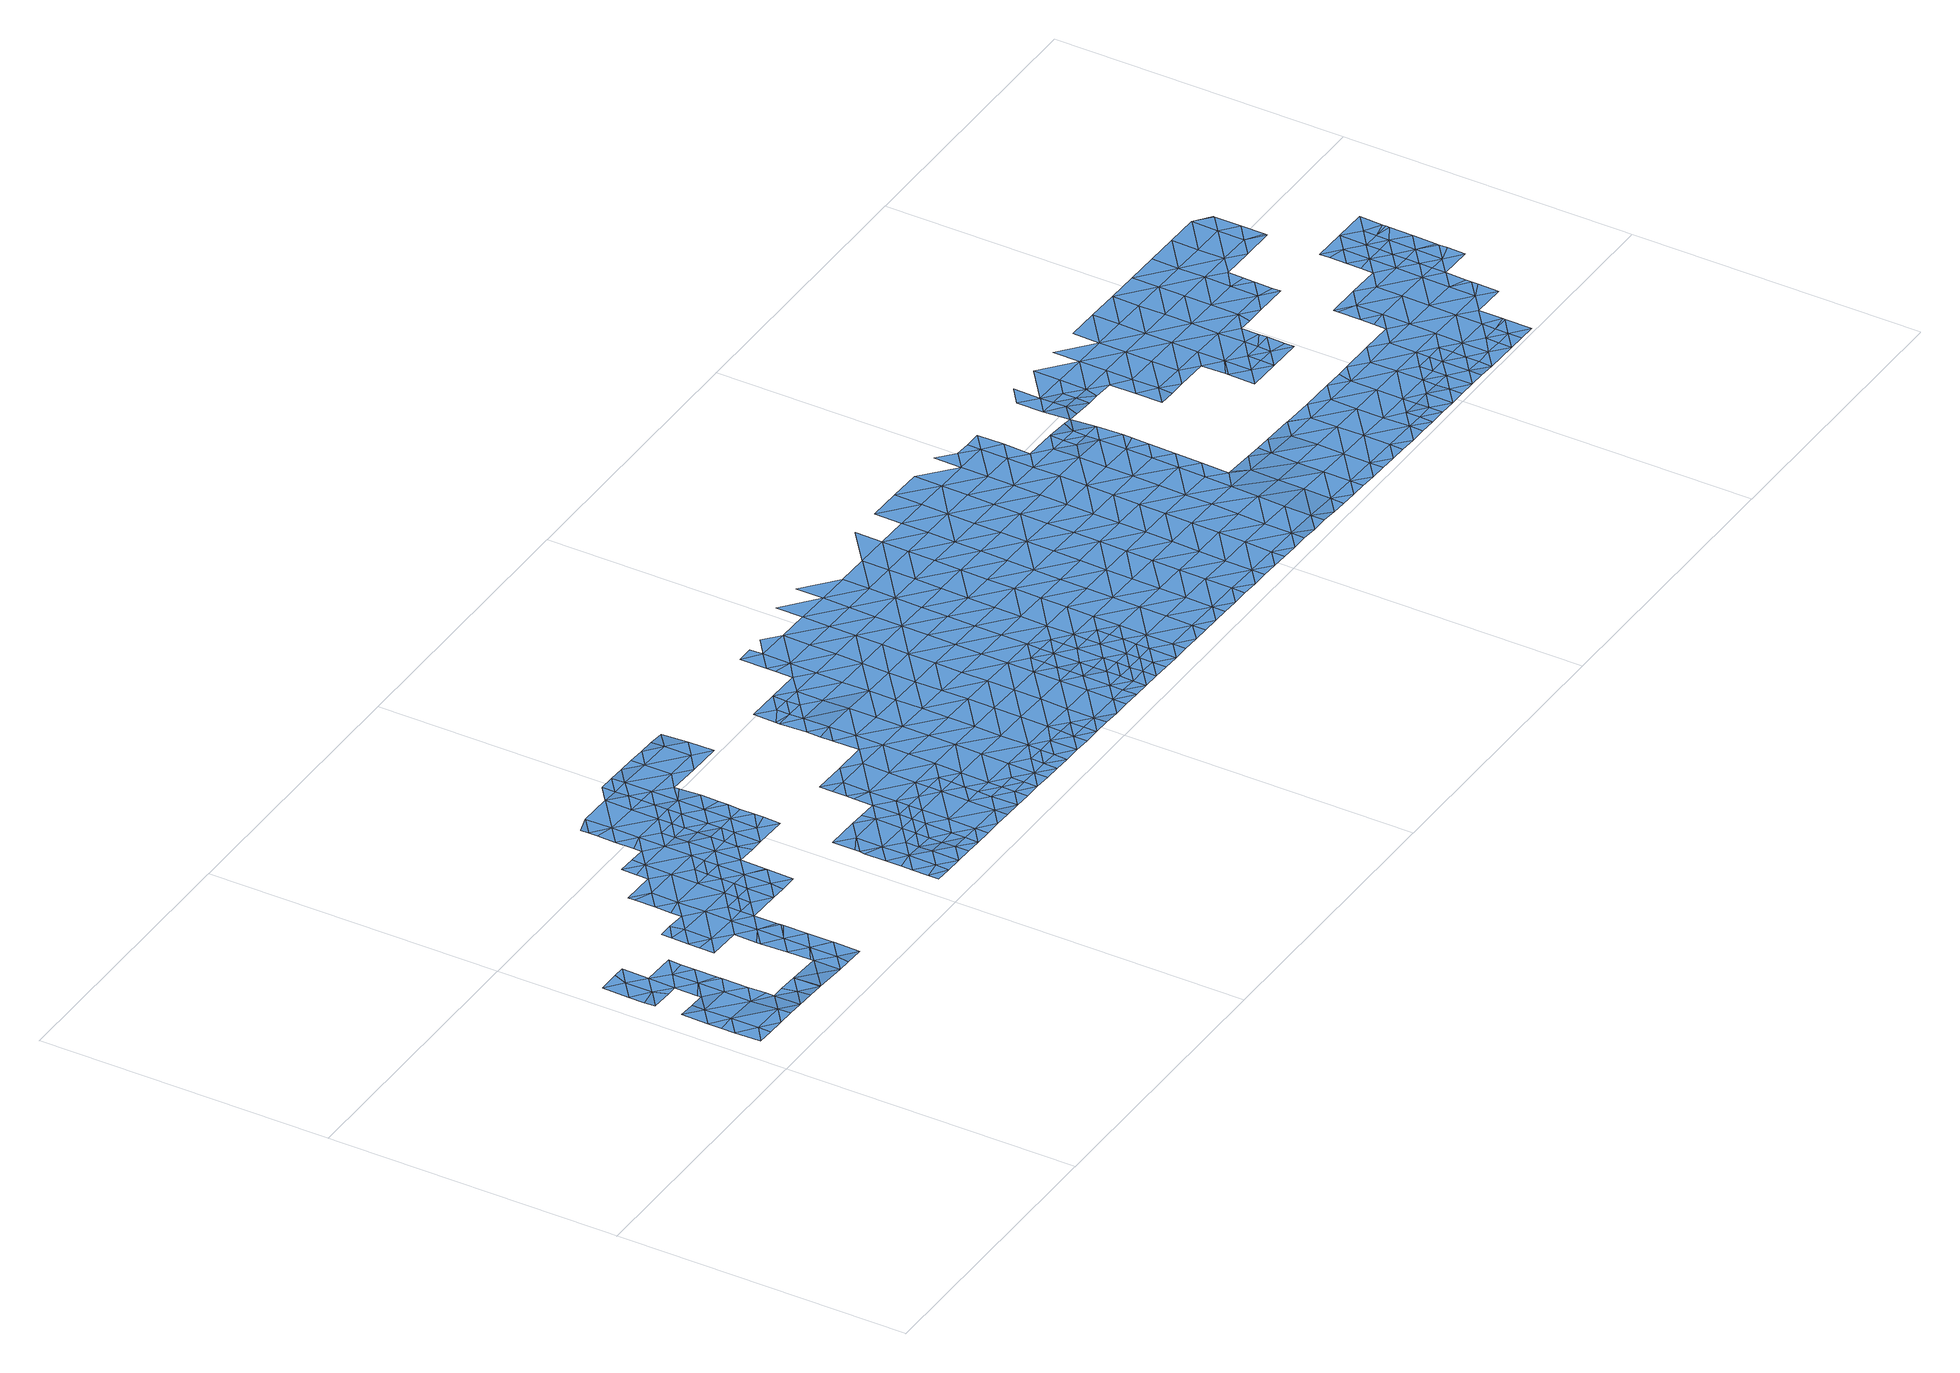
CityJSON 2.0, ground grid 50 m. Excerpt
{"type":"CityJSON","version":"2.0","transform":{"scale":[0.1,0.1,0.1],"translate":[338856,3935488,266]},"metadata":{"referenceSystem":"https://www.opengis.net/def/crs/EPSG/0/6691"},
"CityObjects":{
"waterbody1":{"type":"WaterBody","attributes":{"name":"5","class":"1140","function":"1","WaterBodyRiverFloodingRiskAttribute.description":"3","WaterBodyRiverFloodingRiskAttribute.rankOrg":"1","WaterBodyRiverFloodingRiskAttribute.adminType":"2","WaterBodyRiverFloodingRiskAttribute.scale":"L2"},"geometry":[{"type":"MultiSurface","lod":"1","boundaries":[[[0,1,2]],[[2,3,0]],[[1,4,5]],[[0,4,1]],[[4,6,5]],[[3,7,0]],[[4,8,6]],[[9,6,8]],[[8,10,9]],[[4,0,11]],[[0,7,11]],[[12,13,14]],[[11,15,4]],[[14,13,16]],[[17,13,12]],[[7,18,11]],[[8,4,15]],[[10,8,19]],[[20,21,16]],[[15,22,8]],[[18,23,11]],[[16,13,20]],[[24,13,17]],[[19,8,22]],[[20,25,21]],[[26,15,11]],[[23,26,11]],[[19,27,28]],[[29,13,24]],[[20,13,29]],[[28,27,24]],[[30,22,15]],[[31,25,20]],[[32,15,26]],[[19,22,27]],[[33,26,23]],[[30,15,32]],[[20,29,31]],[[33,23,34]],[[29,24,35]],[[24,27,35]],[[27,22,36]],[[37,26,33]],[[22,30,36]],[[35,38,29]],[[39,40,27]],[[34,41,33]],[[39,27,36]],[[27,40,35]],[[40,42,35]],[[37,33,43]],[[42,38,35]],[[33,41,43]],[[44,43,41]],[[43,44,45]],[[44,46,45]],[[45,47,43]],[[47,45,46]],[[48,47,46]],[[49,48,46]],[[50,51,52]],[[52,51,53]],[[47,54,55]],[[56,57,53]],[[48,54,47]],[[50,58,51]],[[57,59,60]],[[56,53,51]],[[61,55,54]],[[49,62,48]],[[63,64,61]],[[54,63,61]],[[59,57,56]],[[48,65,54]],[[63,66,64]],[[48,62,65]],[[67,66,58]],[[68,59,56]],[[67,64,66]],[[69,51,58]],[[70,54,65]],[[54,71,63]],[[71,54,70]],[[56,51,72]],[[69,58,66]],[[71,73,63]],[[66,63,74]],[[51,69,72]],[[68,56,72]],[[74,63,73]],[[75,76,66]],[[75,66,74]],[[77,78,68]],[[69,66,76]],[[77,79,78]],[[80,72,69]],[[68,72,77]],[[69,76,81]],[[77,82,79]],[[69,81,80]],[[83,82,84]],[[83,79,82]],[[85,72,80]],[[82,86,84]],[[77,72,85]],[[87,85,80]],[[85,88,77]],[[77,89,82]],[[88,89,77]],[[82,89,86]],[[87,90,85]],[[91,90,87]],[[92,88,85]],[[90,92,85]],[[93,94,86]],[[93,95,94]],[[96,89,88]],[[97,96,88]],[[86,89,93]],[[97,88,92]],[[98,95,93]],[[89,99,93]],[[99,89,96]],[[100,98,93]],[[101,99,96]],[[99,102,93]],[[93,102,100]],[[101,103,99]],[[104,105,106]],[[107,102,99]],[[106,100,104]],[[100,102,104]],[[108,109,105]],[[99,103,107]],[[110,104,102]],[[109,108,111]],[[108,105,104]],[[112,110,102]],[[112,102,107]],[[113,107,103]],[[114,111,115]],[[113,103,116]],[[111,108,115]],[[104,117,108]],[[118,107,113]],[[117,104,110]],[[116,119,113]],[[120,119,116]],[[119,118,113]],[[121,117,110]],[[117,122,108]],[[108,123,115]],[[122,123,108]],[[124,118,119]],[[121,125,117]],[[126,122,117]],[[125,126,117]],[[121,127,125]],[[126,128,122]],[[128,129,122]],[[123,122,129]],[[130,131,123]],[[130,123,129]]]}]},
"waterbody2":{"type":"WaterBody","attributes":{"name":"5","class":"1140","function":"1","WaterBodyRiverFloodingRiskAttribute.description":"3","WaterBodyRiverFloodingRiskAttribute.rankOrg":"2","WaterBodyRiverFloodingRiskAttribute.adminType":"2","WaterBodyRiverFloodingRiskAttribute.scale":"L2"},"geometry":[{"type":"MultiSurface","lod":"1","boundaries":[[[132,133,134]],[[134,135,136]],[[134,133,135]],[[137,138,139]],[[137,136,138]],[[136,135,138]],[[133,140,135]],[[141,138,135]],[[142,139,138]],[[140,141,135]],[[143,139,142]],[[144,145,146]],[[146,143,142]],[[145,144,147]],[[148,142,138]],[[144,146,142]],[[149,148,138]],[[149,138,141]],[[150,141,140]],[[151,150,140]],[[152,144,142]],[[153,141,150]],[[154,142,148]],[[147,144,155]],[[151,156,150]],[[157,153,150]],[[157,150,156]],[[148,158,154]],[[152,142,154]],[[155,144,152]],[[153,157,159]],[[158,160,154]],[[161,160,158]],[[162,155,152]],[[163,152,154]],[[160,163,154]],[[162,152,164]],[[164,152,163]],[[164,163,165]],[[163,166,165]],[[167,168,164]],[[168,167,169]],[[167,164,165]],[[166,170,165]],[[171,172,169]],[[171,173,172]],[[171,169,167]],[[165,174,167]],[[171,175,173]],[[165,170,174]],[[174,176,167]],[[167,177,171]],[[174,170,178]],[[176,177,167]],[[178,179,174]],[[171,177,175]],[[180,181,182]],[[180,183,184]],[[185,176,174]],[[180,182,183]],[[185,174,179]],[[186,184,183]],[[187,184,186]],[[177,188,175]],[[179,187,186]],[[182,189,183]],[[176,190,177]],[[185,179,186]],[[191,192,193]],[[194,186,183]],[[192,189,193]],[[195,176,185]],[[191,196,192]],[[183,189,197]],[[177,190,188]],[[176,195,190]],[[186,198,185]],[[189,192,197]],[[196,199,192]],[[183,197,194]],[[185,198,195]],[[190,200,188]],[[201,197,192]],[[188,200,202]],[[203,201,192]],[[192,199,203]],[[186,194,198]],[[204,205,206]],[[204,202,205]],[[202,200,205]],[[190,195,207]],[[197,208,194]],[[207,195,198]],[[208,197,201]],[[209,198,194]],[[210,206,211]],[[206,205,211]],[[200,190,212]],[[213,208,201]],[[190,207,212]],[[214,210,211]],[[209,194,208]],[[200,212,215]],[[205,200,216]],[[213,217,208]],[[207,198,218]],[[211,205,216]],[[218,198,209]],[[207,219,212]],[[214,211,220]],[[200,215,216]],[[218,219,207]],[[217,221,208]],[[211,222,220]],[[223,215,212]],[[208,224,209]],[[211,216,222]],[[221,224,208]],[[225,223,212]],[[226,221,217]],[[225,212,219]],[[215,227,216]],[[228,229,230]],[[228,220,229]],[[220,222,229]],[[216,227,222]],[[218,209,231]],[[229,232,230]],[[226,233,221]],[[231,209,224]],[[231,234,218]],[[215,223,227]],[[219,218,234]],[[227,235,222]],[[233,236,221]],[[225,219,234]],[[237,224,221]],[[229,222,235]],[[238,233,239]],[[239,240,238]],[[234,241,225]],[[225,242,223]],[[235,243,229]],[[240,244,238]],[[236,237,221]],[[241,242,225]],[[238,236,233]],[[245,231,224]],[[229,243,232]],[[244,246,238]],[[247,234,231]],[[248,249,232]],[[227,223,250]],[[249,248,251]],[[245,224,237]],[[246,252,238]],[[245,247,231]],[[232,243,248]],[[250,253,227]],[[253,243,235]],[[234,247,241]],[[223,242,250]],[[238,254,236]],[[248,255,251]],[[235,227,253]],[[251,255,256]],[[252,254,238]],[[257,252,246]],[[258,248,243]],[[259,242,241]],[[236,260,237]],[[247,261,241]],[[262,256,255]],[[254,260,236]],[[263,245,237]],[[258,243,253]],[[258,264,248]],[[248,265,255]],[[257,266,252]],[[267,247,245]],[[241,261,259]],[[266,268,252]],[[250,242,269]],[[268,270,252]],[[252,270,254]],[[263,237,260]],[[247,267,261]],[[255,265,271]],[[242,259,269]],[[272,258,253]],[[248,264,265]],[[270,273,254]],[[253,250,274]],[[254,273,260]],[[267,245,263]],[[274,250,269]],[[272,264,258]],[[261,275,259]],[[273,276,260]],[[276,277,260]],[[272,253,274]],[[263,260,277]],[[270,278,273]],[[275,261,267]],[[264,279,265]],[[278,270,280]],[[272,279,264]],[[281,282,263]],[[263,282,267]],[[281,263,277]],[[269,259,283]],[[283,259,275]],[[284,273,278]],[[280,285,278]],[[282,286,267]],[[287,272,274]],[[267,286,275]],[[288,269,283]],[[278,289,284]],[[274,269,287]],[[285,280,290]],[[265,279,291]],[[287,269,288]],[[289,278,285]],[[292,290,293]],[[293,294,295]],[[272,296,279]],[[295,294,297]],[[286,282,298]],[[283,275,299]],[[300,288,283]],[[292,293,295]],[[299,275,286]],[[279,301,291]],[[272,287,296]],[[297,302,295]],[[298,303,286]],[[304,305,291]],[[300,283,299]],[[306,292,295]],[[301,279,296]],[[300,307,288]],[[308,299,286]],[[303,308,286]],[[287,288,307]],[[295,302,306]],[[309,296,287]],[[304,291,301]],[[310,311,312]],[[303,310,312]],[[311,313,312]],[[314,300,299]],[[312,308,303]],[[315,287,307]],[[306,302,316]],[[302,317,316]],[[313,318,312]],[[319,307,300]],[[301,296,309]],[[314,299,308]],[[320,321,322]],[[287,315,309]],[[321,306,316]],[[320,306,321]],[[301,323,304]],[[317,324,316]],[[321,325,322]],[[326,327,304]],[[319,300,314]],[[307,328,315]],[[329,325,318]],[[330,312,318]],[[323,301,309]],[[329,322,325]],[[324,331,316]],[[316,331,321]],[[332,314,308]],[[328,307,319]],[[315,333,309]],[[308,312,334]],[[330,318,325]],[[328,333,315]],[[304,323,326]],[[334,312,330]],[[335,331,324]],[[331,336,321]],[[321,337,325]],[[333,338,309]],[[336,337,321]],[[337,330,325]],[[332,308,334]],[[319,314,339]],[[323,309,340]],[[335,341,331]],[[339,314,332]],[[328,319,339]],[[342,333,328]],[[309,338,340]],[[326,323,343]],[[341,344,331]],[[334,330,345]],[[346,332,334]],[[331,344,336]],[[347,342,328]],[[347,328,339]],[[330,337,345]],[[323,340,343]],[[348,337,336]],[[338,333,342]],[[346,334,345]],[[344,341,349]],[[342,350,338]],[[338,351,340]],[[339,332,352]],[[353,347,339]],[[348,336,344]],[[352,332,346]],[[348,354,337]],[[355,343,340]],[[349,356,344]],[[345,337,354]],[[357,342,347]],[[351,355,340]],[[353,339,352]],[[354,358,345]],[[338,350,351]],[[359,350,342]],[[360,344,356]],[[357,347,353]],[[346,345,361]],[[357,359,342]],[[352,346,361]],[[362,353,352]],[[345,358,361]],[[363,343,355]],[[348,344,364]],[[348,365,354]],[[350,366,351]],[[356,367,360]],[[364,365,348]],[[344,360,364]],[[368,358,354]],[[369,357,353]],[[366,350,359]],[[351,370,355]],[[352,361,362]],[[362,371,353]],[[366,370,351]],[[367,372,360]],[[365,368,354]],[[369,359,357]],[[373,361,358]],[[370,374,355]],[[360,375,364]],[[376,362,361]],[[353,371,369]],[[359,377,366]],[[369,377,359]],[[378,365,364]],[[360,372,375]],[[376,371,362]],[[358,368,373]],[[379,370,366]],[[372,380,375]],[[376,361,373]],[[378,364,375]],[[365,381,368]],[[382,379,366]],[[371,383,369]],[[382,366,377]],[[380,384,375]],[[381,365,378]],[[368,385,373]],[[374,370,379]],[[386,387,374]],[[383,371,376]],[[381,385,368]],[[383,388,369]],[[369,389,377]],[[390,376,373]],[[388,389,369]],[[391,375,384]],[[375,392,378]],[[385,390,373]],[[386,374,379]],[[382,377,389]],[[376,393,383]],[[378,394,381]],[[395,387,386]],[[384,396,391]],[[392,394,378]],[[397,388,383]],[[375,391,392]],[[379,382,398]],[[393,376,390]],[[381,399,385]],[[400,386,379]],[[382,389,398]],[[396,401,391]],[[394,399,381]],[[400,395,386]],[[397,383,393]],[[388,402,389]],[[403,379,398]],[[385,404,390]],[[397,402,388]],[[391,405,392]],[[406,398,389]],[[400,379,403]],[[405,391,401]],[[390,407,393]],[[402,406,389]],[[404,407,390]],[[385,399,404]],[[405,408,392]],[[409,395,400]],[[405,401,410]],[[394,392,408]],[[394,411,399]],[[403,398,412]],[[413,400,403]],[[397,393,414]],[[397,415,402]],[[398,406,412]],[[410,416,405]],[[414,415,397]],[[411,394,408]],[[399,417,404]],[[393,407,414]],[[411,417,399]],[[402,418,406]],[[403,412,413]],[[416,419,405]],[[415,418,402]],[[409,400,420]],[[405,421,408]],[[406,418,412]],[[420,400,413]],[[407,404,422]],[[423,414,407]],[[424,411,408]],[[425,419,416]],[[422,404,417]],[[418,426,412]],[[405,419,421]],[[411,424,417]],[[414,427,415]],[[407,422,423]],[[413,412,428]],[[413,429,420]],[[425,430,419]],[[431,432,420]],[[433,422,417]],[[408,421,424]],[[428,429,413]],[[427,414,423]],[[434,418,415]],[[412,426,428]],[[427,435,415]],[[429,431,420]],[[430,436,419]],[[437,421,419]],[[438,423,422]],[[417,424,433]],[[433,439,422]],[[437,424,421]],[[438,427,423]],[[426,440,428]],[[434,415,435]],[[426,418,434]],[[436,430,441]],[[442,431,429]],[[437,419,436]],[[443,433,424]],[[422,439,438]],[[429,428,444]],[[440,426,445]],[[446,439,433]],[[427,447,435]],[[428,440,444]],[[426,434,445]],[[448,442,429]],[[441,449,436]],[[444,448,429]],[[450,434,435]],[[424,437,443]],[[443,451,433]],[[427,438,452]],[[446,453,439]],[[445,454,440]],[[439,453,438]],[[449,455,436]],[[433,451,446]],[[456,437,436]],[[427,452,447]],[[445,434,457]],[[458,452,438]],[[451,459,446]],[[460,454,445]],[[450,435,447]],[[445,457,460]],[[438,453,458]],[[457,434,450]],[[449,461,455]],[[451,462,459]],[[458,463,452]],[[443,437,456]],[[464,451,443]],[[452,463,447]],[[436,455,456]],[[465,457,450]],[[463,466,447]],[[461,467,455]],[[464,443,456]],[[450,447,468]],[[464,469,451]],[[447,466,468]],[[470,465,450]],[[468,470,450]],[[467,471,455]],[[451,469,462]],[[472,456,455]],[[472,464,456]],[[462,469,473]],[[467,474,471]],[[472,455,471]],[[472,475,464]],[[474,476,471]],[[469,464,475]],[[473,469,477]],[[469,478,477]],[[471,479,472]],[[469,475,478]],[[480,479,471]],[[471,476,480]],[[472,481,475]],[[476,482,480]],[[481,478,475]],[[483,477,478]],[[482,484,480]],[[472,479,481]],[[481,485,478]],[[486,479,480]],[[484,486,480]],[[478,485,483]],[[483,485,487]],[[488,486,484]],[[479,489,481]],[[485,490,487]],[[479,486,491]],[[488,492,486]],[[489,479,491]],[[485,481,489]],[[493,494,486]],[[493,486,492]],[[485,495,490]],[[491,486,494]],[[485,489,495]],[[491,496,489]],[[495,497,490]],[[491,494,498]],[[489,496,495]],[[494,499,498]],[[496,491,498]],[[499,500,498]],[[495,501,497]],[[495,496,501]],[[502,498,500]],[[497,501,503]],[[496,504,501]],[[496,498,504]],[[500,505,502]],[[504,498,502]],[[503,501,506]],[[507,506,501]],[[504,507,501]],[[505,508,502]],[[509,504,502]],[[510,509,502]],[[510,502,508]],[[511,504,509]],[[506,507,512]],[[507,504,511]],[[513,511,509]],[[514,507,511]],[[512,507,514]],[[513,515,511]],[[516,517,518]],[[518,519,516]],[[514,520,512]],[[516,521,517]],[[521,515,522]],[[523,511,515]],[[522,517,521]],[[516,519,524]],[[514,511,523]],[[523,525,514]],[[523,515,521]],[[516,526,521]],[[516,524,527]],[[520,514,525]],[[516,527,526]],[[528,529,520]],[[526,530,521]],[[525,528,520]],[[528,531,529]],[[532,525,523]],[[533,534,531]],[[523,521,532]],[[533,531,528]],[[526,535,530]],[[532,521,530]],[[536,534,533]],[[533,537,536]],[[535,538,530]],[[539,540,525]],[[540,533,528]],[[539,525,532]],[[528,525,540]],[[538,535,541]],[[542,530,538]],[[532,530,542]],[[543,537,533]],[[540,543,533]],[[532,544,539]],[[532,542,544]],[[545,540,539]],[[544,546,539]],[[546,545,539]],[[547,537,543]],[[540,545,543]],[[544,542,548]],[[549,547,543]],[[550,551,544]],[[546,544,551]],[[544,548,550]],[[543,545,549]],[[552,545,546]],[[553,552,546]],[[553,546,551]],[[549,554,547]],[[555,547,554]],[[545,556,549]],[[557,555,554]],[[558,545,552]],[[556,545,558]],[[556,559,549]],[[560,561,562]],[[561,557,554]],[[560,557,561]],[[559,563,549]],[[549,563,554]],[[561,564,562]],[[565,566,554]],[[554,566,561]],[[554,563,565]],[[566,564,561]],[[566,567,564]],[[566,568,567]],[[567,569,564]],[[568,570,567]],[[570,568,571]],[[567,570,569]]]}]},
"waterbody3":{"type":"WaterBody","attributes":{"name":"5","class":"1140","function":"1","WaterBodyRiverFloodingRiskAttribute.description":"3","WaterBodyRiverFloodingRiskAttribute.rankOrg":"2","WaterBodyRiverFloodingRiskAttribute.adminType":"2","WaterBodyRiverFloodingRiskAttribute.scale":"L2"},"geometry":[{"type":"MultiSurface","lod":"1","boundaries":[[[572,573,574]],[[575,574,573]],[[575,576,574]],[[101,577,103]],[[101,97,577]],[[97,92,577]],[[578,579,580]],[[578,581,579]],[[582,583,581]],[[582,584,583]],[[572,585,586]],[[572,587,585]],[[587,572,588]],[[572,574,588]],[[589,590,120]],[[589,591,590]],[[592,593,594]],[[595,596,597]],[[577,596,595]],[[598,120,590]],[[598,599,120]],[[600,599,598]],[[600,601,599]],[[602,600,598]],[[602,598,603]],[[119,120,599]],[[118,112,107]],[[112,118,604]],[[118,124,604]],[[127,604,124]],[[121,604,127]],[[605,606,76]],[[81,76,606]],[[87,80,81]],[[596,92,90]],[[577,92,596]],[[577,595,103]],[[125,127,583]],[[127,579,583]],[[583,126,125]],[[583,607,126]],[[128,126,607]],[[588,608,609]],[[610,594,593]],[[596,594,610]],[[594,596,91]],[[90,91,596]],[[609,611,588]],[[588,611,612]],[[612,611,613]],[[576,608,574]],[[588,574,608]],[[612,587,588]],[[572,586,573]],[[584,585,587]],[[607,583,584]],[[581,583,579]],[[580,579,599]],[[601,580,599]],[[613,130,612]],[[121,110,112]],[[130,613,131]],[[130,129,612]],[[612,129,607]],[[587,612,607]],[[607,584,587]],[[129,128,607]],[[124,579,127]],[[579,124,599]],[[121,112,604]],[[116,103,589]],[[103,595,589]],[[595,591,589]],[[120,116,589]],[[124,119,599]],[[598,590,603]],[[594,91,605]],[[605,91,606]],[[91,87,606]],[[87,81,606]],[[592,594,605]],[[597,596,610]],[[101,96,97]]]}]},
"waterbody4":{"type":"WaterBody","attributes":{"name":"5","class":"1140","function":"1","WaterBodyRiverFloodingRiskAttribute.description":"3","WaterBodyRiverFloodingRiskAttribute.rankOrg":"1","WaterBodyRiverFloodingRiskAttribute.adminType":"2","WaterBodyRiverFloodingRiskAttribute.scale":"L2"},"geometry":[{"type":"MultiSurface","lod":"1","boundaries":[[[156,614,615]],[[614,616,615]],[[617,618,619]],[[618,191,619]],[[182,181,619]],[[619,193,182]],[[180,620,181]],[[620,621,181]],[[620,622,621]],[[620,623,622]],[[620,184,623]],[[187,623,184]],[[179,623,187]],[[615,621,622]],[[159,615,622]],[[157,615,159]],[[153,159,624]],[[624,159,161]],[[161,158,624]],[[149,158,148]],[[153,149,141]],[[158,149,624]],[[149,153,624]],[[622,161,159]],[[622,625,161]],[[621,617,181]],[[626,617,621]],[[180,184,620]],[[625,622,623]],[[160,161,625]],[[182,193,189]],[[193,619,191]],[[181,617,619]],[[621,616,626]],[[178,170,623]],[[170,625,623]],[[166,625,170]],[[166,160,625]],[[166,163,160]],[[621,615,616]],[[615,157,156]],[[179,178,623]]]}]},
"waterbody5":{"type":"WaterBody","attributes":{"name":"5","class":"1140","function":"1","WaterBodyRiverFloodingRiskAttribute.description":"3","WaterBodyRiverFloodingRiskAttribute.rankOrg":"3","WaterBodyRiverFloodingRiskAttribute.adminType":"2","WaterBodyRiverFloodingRiskAttribute.scale":"L2"},"geometry":[{"type":"MultiSurface","lod":"1","boundaries":[[[627,628,629]],[[214,628,627]],[[214,228,628]],[[214,220,228]],[[228,230,628]],[[210,214,627]],[[230,629,628]]]}]},
"waterbody6":{"type":"WaterBody","attributes":{"name":"5","class":"1140","function":"1","WaterBodyRiverFloodingRiskAttribute.description":"3","WaterBodyRiverFloodingRiskAttribute.rankOrg":"1","WaterBodyRiverFloodingRiskAttribute.adminType":"2","WaterBodyRiverFloodingRiskAttribute.scale":"L2"},"geometry":[{"type":"MultiSurface","lod":"1","boundaries":[[[630,631,632]],[[633,631,634]],[[633,217,631]],[[226,217,633]],[[217,632,631]],[[632,217,213]],[[213,203,632]],[[213,201,203]],[[203,630,632]],[[630,203,199]],[[634,240,633]],[[239,233,633]],[[633,240,239]],[[233,226,633]]]}]},
"waterbody7":{"type":"WaterBody","attributes":{"name":"5","class":"1140","function":"1","WaterBodyRiverFloodingRiskAttribute.description":"3","WaterBodyRiverFloodingRiskAttribute.rankOrg":"1","WaterBodyRiverFloodingRiskAttribute.adminType":"2","WaterBodyRiverFloodingRiskAttribute.scale":"L2"},"geometry":[{"type":"MultiSurface","lod":"1","boundaries":[[[290,280,635]],[[293,290,635]],[[270,268,635]],[[280,270,635]],[[636,293,635]],[[636,268,266]],[[293,636,294]],[[268,636,635]]]}]},
"waterbody8":{"type":"WaterBody","attributes":{"name":"5","class":"1140","function":"1","WaterBodyRiverFloodingRiskAttribute.description":"3","WaterBodyRiverFloodingRiskAttribute.rankOrg":"1","WaterBodyRiverFloodingRiskAttribute.adminType":"2","WaterBodyRiverFloodingRiskAttribute.scale":"L2"},"geometry":[{"type":"MultiSurface","lod":"1","boundaries":[[[320,292,306]],[[311,310,637]],[[310,303,637]],[[292,320,638]],[[290,292,638]],[[638,285,290]],[[320,322,638]],[[298,282,637]],[[298,637,303]],[[322,329,639]],[[285,638,289]],[[638,322,639]],[[313,311,639]],[[639,318,313]],[[329,318,639]],[[638,639,289]],[[289,639,311]],[[282,281,637]],[[281,277,637]],[[637,277,640]],[[277,276,640]],[[276,273,640]],[[273,284,640]],[[284,289,640]],[[289,311,640]],[[640,311,637]]]}]},
"waterbody9":{"type":"WaterBody","attributes":{"name":"5","class":"1140","function":"1","WaterBodyRiverFloodingRiskAttribute.description":"3","WaterBodyRiverFloodingRiskAttribute.rankOrg":"3","WaterBodyRiverFloodingRiskAttribute.adminType":"2","WaterBodyRiverFloodingRiskAttribute.scale":"L2"},"geometry":[{"type":"MultiSurface","lod":"1","boundaries":[[[641,642,643]],[[460,642,454]],[[470,643,642]],[[454,642,641]],[[460,457,465]],[[465,642,460]],[[465,470,642]]]}]},
"waterbody10":{"type":"WaterBody","attributes":{"name":"5","class":"1140","function":"1","WaterBodyRiverFloodingRiskAttribute.description":"3","WaterBodyRiverFloodingRiskAttribute.rankOrg":"2","WaterBodyRiverFloodingRiskAttribute.adminType":"2","WaterBodyRiverFloodingRiskAttribute.scale":"L2"},"geometry":[{"type":"MultiSurface","lod":"1","boundaries":[[[644,645,646]],[[644,646,647]],[[644,648,645]],[[647,649,644]],[[650,651,652]],[[650,653,649]],[[650,652,653]],[[644,649,654]],[[649,653,654]],[[653,652,655]],[[656,657,658]],[[644,654,659]],[[660,658,657]],[[660,661,655]],[[661,660,657]],[[662,657,656]],[[663,664,653]],[[653,655,663]],[[654,664,659]],[[654,653,664]],[[655,661,663]],[[665,661,657]],[[666,657,662]],[[661,667,663]],[[665,657,666]],[[665,667,661]],[[663,667,664]],[[666,662,668]],[[669,670,671]],[[664,672,673]],[[667,672,664]],[[674,675,671]],[[675,674,668]],[[669,676,670]],[[666,677,665]],[[674,671,670]],[[677,667,665]],[[666,668,678]],[[674,678,668]],[[670,679,674]],[[680,670,676]],[[677,666,678]],[[681,672,667]],[[670,680,679]],[[677,681,667]],[[679,682,674]],[[683,684,672]],[[681,685,672]],[[682,686,674]],[[685,683,672]],[[678,686,677]],[[687,682,679]],[[678,674,686]],[[687,688,682]],[[681,677,689]],[[677,686,689]],[[690,686,682]],[[688,687,691]],[[690,682,688]],[[692,681,689]],[[693,683,685]],[[685,681,694]],[[695,689,686]],[[694,681,692]],[[690,695,686]],[[693,685,694]],[[696,695,690]],[[695,697,689]],[[697,698,689]],[[699,694,692]],[[692,689,698]],[[700,695,696]],[[698,699,692]],[[699,693,694]],[[701,695,700]],[[697,695,701]],[[693,699,702]],[[703,699,698]],[[697,701,704]],[[698,697,703]],[[701,700,705]],[[703,697,704]],[[699,706,702]],[[703,706,699]],[[707,704,701]],[[708,707,701]],[[708,701,705]],[[706,709,702]],[[710,711,704]],[[704,707,710]],[[703,704,711]],[[703,712,706]],[[703,711,712]],[[713,709,706]],[[712,714,706]],[[711,715,712]],[[713,706,714]],[[716,712,715]],[[712,717,714]],[[714,718,713]],[[712,716,717]],[[715,719,716]],[[714,717,718]],[[719,720,716]],[[720,721,716]],[[716,721,717]],[[722,718,717]],[[721,722,717]],[[723,718,722]]]}]},
"waterbody11":{"type":"WaterBody","attributes":{"name":"5","class":"1140","function":"1","WaterBodyRiverFloodingRiskAttribute.description":"3","WaterBodyRiverFloodingRiskAttribute.rankOrg":"3","WaterBodyRiverFloodingRiskAttribute.adminType":"2","WaterBodyRiverFloodingRiskAttribute.scale":"L2"},"geometry":[{"type":"MultiSurface","lod":"1","boundaries":[[[724,725,643]],[[650,649,647]],[[647,725,650]],[[647,646,725]],[[643,725,646]],[[651,650,725]],[[725,724,651]]]}]},
"waterbody12":{"type":"WaterBody","attributes":{"name":"5","class":"1140","function":"1","WaterBodyRiverFloodingRiskAttribute.description":"3","WaterBodyRiverFloodingRiskAttribute.rankOrg":"1","WaterBodyRiverFloodingRiskAttribute.adminType":"2","WaterBodyRiverFloodingRiskAttribute.scale":"L2"},"geometry":[{"type":"MultiSurface","lod":"1","boundaries":[[[505,500,726]],[[508,505,726]],[[510,508,727]],[[727,508,728]],[[517,727,728]],[[513,509,510]],[[515,513,727]],[[518,728,519]],[[515,727,522]],[[513,510,727]],[[729,519,728]],[[508,730,728]],[[508,726,730]],[[517,522,727]],[[731,500,732]],[[493,732,494]],[[731,726,500]],[[517,728,518]],[[499,494,732]],[[728,730,729]],[[733,730,726]],[[733,726,731]],[[734,731,732]],[[493,734,732]],[[492,734,493]],[[500,499,732]]]}]},
"waterbody13":{"type":"WaterBody","attributes":{"name":"5","class":"1140","function":"1","WaterBodyRiverFloodingRiskAttribute.description":"3","WaterBodyRiverFloodingRiskAttribute.rankOrg":"3","WaterBodyRiverFloodingRiskAttribute.adminType":"2","WaterBodyRiverFloodingRiskAttribute.scale":"L2"},"geometry":[{"type":"MultiSurface","lod":"1","boundaries":[[[687,679,735]],[[735,679,680]],[[736,691,735]],[[736,735,737]],[[676,737,735]],[[691,687,735]],[[680,676,735]]]}]},
"waterbody14":{"type":"WaterBody","attributes":{"name":"5","class":"1140","function":"1","WaterBodyRiverFloodingRiskAttribute.description":"3","WaterBodyRiverFloodingRiskAttribute.rankOrg":"1","WaterBodyRiverFloodingRiskAttribute.adminType":"2","WaterBodyRiverFloodingRiskAttribute.scale":"L2"},"geometry":[{"type":"MultiSurface","lod":"1","boundaries":[[[738,739,524]],[[535,526,739]],[[739,740,541]],[[535,739,541]],[[527,739,526]],[[527,524,739]],[[738,740,739]]]}]},
"waterbody15":{"type":"WaterBody","attributes":{"name":"5","class":"1140","function":"1","WaterBodyRiverFloodingRiskAttribute.description":"3","WaterBodyRiverFloodingRiskAttribute.rankOrg":"1","WaterBodyRiverFloodingRiskAttribute.adminType":"2","WaterBodyRiverFloodingRiskAttribute.scale":"L2"},"geometry":[{"type":"MultiSurface","lod":"1","boundaries":[[[565,741,566]],[[742,743,741]],[[568,741,743]],[[568,566,741]],[[744,745,556]],[[744,746,745]],[[558,744,556]],[[743,571,568]],[[747,745,746]],[[745,747,742]],[[745,742,741]],[[559,556,745]],[[559,745,563]],[[563,745,741]],[[565,563,741]],[[744,748,746]],[[744,749,748]],[[552,749,744]],[[558,552,744]]]}]}
},
"vertices":[
[33,68,41],[5,92,40],[4,46,42],[32,45,42],[34,115,40],[5,114,40],[6,138,39],[61,45,42],[35,161,39],[7,185,39],[36,184,38],[90,67,41],[7,231,38],[36,253,38],[8,249,37],[90,114,38],[8,277,37],[46,230,37],[89,44,42],[63,184,37],[37,300,37],[9,323,37],[91,160,38],[117,44,41],[64,230,37],[47,323,37],[118,90,39],[92,206,37],[63,190,37],[65,276,37],[119,136,38],[66,322,37],[119,104,39],[146,66,39],[146,43,41],[93,252,36],[120,182,37],[141,90,39],[122,275,36],[120,190,37],[121,229,36],[174,43,39],[121,252,36],[175,89,38],[176,43,39],[203,65,37],[231,42,36],[232,88,35],[259,64,35],[254,41,36],[177,228,32],[206,250,32],[178,254,32],[178,274,32],[260,111,34],[232,93,35],[207,297,32],[179,303,32],[234,227,32],[203,320,32],[179,320,32],[232,134,34],[287,41,35],[261,157,33],[233,180,32],[288,87,35],[262,203,32],[233,188,32],[236,319,31],[263,249,31],[288,88,35],[289,133,34],[264,295,31],[290,174,33],[290,179,33],[290,186,32],[291,226,31],[264,342,31],[236,337,31],[237,365,31],[292,272,31],[291,249,31],[265,388,31],[237,401,31],[237,412,31],[320,294,31],[294,411,31],[320,271,31],[321,341,31],[322,387,31],[349,294,31],[348,271,31],[349,317,31],[323,433,31],[294,431,31],[295,457,31],[350,363,31],[349,340,31],[324,456,31],[379,386,31],[352,456,30],[378,363,31],[379,432,31],[407,362,31],[380,478,30],[352,502,30],[352,470,30],[407,408,31],[381,525,30],[353,533,30],[408,455,30],[353,548,30],[408,432,30],[435,385,31],[354,563,29],[382,571,29],[435,362,31],[437,477,30],[436,408,30],[464,384,30],[463,361,31],[437,454,30],[438,524,29],[439,570,29],[464,407,30],[465,477,30],[466,500,29],[465,454,30],[466,523,29],[467,546,29],[467,569,28],[467,592,28],
[514,37,30],[542,36,30],[514,55,30],[543,59,30],[515,83,30],[515,102,30],[544,106,30],[516,129,29],[571,36,30],[572,82,30],[544,152,29],[516,166,29],[545,198,29],[517,183,29],[517,175,29],[517,222,29],[572,128,29],[572,105,29],[599,58,30],[599,35,30],[602,197,29],[600,81,29],[601,151,29],[574,221,29],[627,35,29],[628,58,29],[601,128,29],[628,81,29],[629,150,29],[629,127,29],[599,220,29],[630,173,29],[631,220,28],[659,196,28],[658,173,28],[659,242,28],[631,252,28],[632,266,28],[686,172,28],[660,288,28],[632,289,28],[632,312,28],[715,195,28],[689,311,28],[716,241,28],[717,287,28],[715,172,28],[743,171,28],[742,102,28],[741,79,28],[770,78,28],[770,101,28],[742,125,28],[772,194,28],[771,148,28],[743,148,28],[746,310,28],[798,78,28],[774,286,28],[797,32,28],[826,54,28],[798,55,28],[828,147,28],[773,240,28],[826,31,28],[827,100,28],[829,193,28],[854,31,27],[774,333,28],[855,77,28],[746,356,27],[854,54,28],[747,378,26],[775,379,27],[747,402,26],[829,239,28],[884,99,27],[884,146,27],[748,449,24],[776,425,25],[830,285,28],[883,76,27],[776,448,24],[831,331,27],[832,378,26],[911,76,27],[885,192,27],[886,238,27],[805,448,24],[940,98,27],[833,424,24],[888,330,25],[941,145,27],[887,284,26],[940,75,27],[889,377,24],[805,471,23],[834,470,23],[806,494,23],[942,191,27],[862,493,23],[968,75,26],[943,237,26],[889,423,23],[997,97,25],[998,144,26],[996,51,25],[968,52,26],[967,29,26],[944,283,25],[944,329,24],[890,469,23],[996,28,26],[999,190,25],[1024,27,25],[999,236,25],[891,515,23],[863,523,23],[945,376,23],[863,539,23],[1053,50,25],[946,422,23],[1054,96,25],[892,562,23],[864,585,22],[1052,27,25],[947,468,23],[1001,328,24],[1054,143,25],[1000,282,24],[892,585,22],[1055,189,24],[948,514,23],[949,561,23],[1081,26,25],[1056,235,24],[1081,50,25],[1002,375,23],[1081,73,25],[921,584,23],[1004,467,23],[1082,119,25],[1003,421,23],[1057,281,23],[1083,142,25],[1083,165,24],[1110,95,25],[1004,513,23],[1110,72,25],[1084,188,24],[1084,211,24],[1058,327,23],[1111,118,24],[1139,95,24],[1113,234,24],[1059,420,23],[1059,374,23],[1139,118,24],[1138,72,24],[1005,560,23],[1166,71,24],[1138,49,25],[1137,25,25],[1166,48,24],[1060,466,23],[1166,25,24],[1112,211,24],[1114,280,23],[1114,326,23],[1061,512,23],[1194,24,24],[1141,210,24],[1062,558,23],[1006,606,22],[1195,71,24],[1115,373,23],[1169,233,23],[1117,465,23],[1140,187,24],[1140,164,24],[1169,187,24],[1168,164,24],[1170,279,23],[1116,419,23],[1223,47,24],[1222,24,24],[1196,163,24],[1171,325,23],[1195,94,24],[1223,93,24],[1196,117,24],[1118,511,23],[1251,23,24],[1224,139,24],[1119,557,23],[1063,605,22],[1172,372,23],[1196,140,24],[1225,186,23],[1279,46,24],[1227,278,23],[1173,418,23],[1226,232,23],[1279,23,24],[1280,92,24],[1281,138,23],[1174,464,23],[1228,324,23],[1174,510,23],[1307,22,24],[1229,417,23],[1175,556,23],[1336,45,23],[1282,185,23],[1283,231,23],[1228,371,23],[1337,91,23],[1336,22,23],[1230,463,23],[1231,509,23],[1283,277,23],[1284,323,23],[1338,137,23],[1232,555,23],[1364,21,23],[1285,370,23],[1338,184,23],[1286,416,23],[1393,44,23],[1339,230,23],[1340,276,23],[1233,602,23],[1393,90,23],[1394,136,23],[1287,462,23],[1392,21,23],[1395,183,23],[1342,369,23],[1288,508,23],[1341,322,23],[1421,20,22],[1396,229,23],[1288,554,23],[1449,43,22],[1397,275,23],[1343,415,23],[1450,89,22],[1344,507,23],[1449,20,22],[1451,135,22],[1343,461,23],[1398,321,23],[1477,19,22],[1452,182,23],[1345,553,23],[1289,601,23],[1398,367,23],[1399,414,23],[1453,228,23],[1506,42,21],[1507,88,22],[1453,274,23],[1508,134,22],[1346,600,23],[1506,19,21],[1454,320,23],[1400,460,23],[1508,181,23],[1402,552,23],[1534,18,21],[1455,366,23],[1401,506,23],[1509,227,23],[1563,41,21],[1456,413,23],[1510,273,23],[1563,87,21],[1403,599,23],[1562,18,21],[1564,133,22],[1457,459,23],[1458,505,23],[1511,319,23],[1512,365,23],[1591,17,19],[1565,180,23],[1513,412,23],[1619,40,19],[1458,551,23],[1620,86,19],[1566,226,23],[1567,272,23],[1621,132,20],[1619,17,19],[1513,458,22],[1568,318,23],[1514,504,22],[1515,550,21],[1647,16,17],[1487,574,22],[1459,598,23],[1622,179,21],[1569,411,23],[1568,364,23],[1676,39,16],[1677,85,16],[1623,271,22],[1623,225,21],[1542,480,22],[1675,16,16],[1516,573,21],[1678,131,16],[1543,527,22],[1570,457,22],[1651,201,20],[1625,363,22],[1544,573,21],[1704,15,15],[1626,410,21],[1678,178,17],[1624,317,22],[1651,247,22],[1599,479,21],[1733,38,14],[1733,84,14],[1598,433,21],[1652,294,22],[1657,201,19],[1598,456,21],[1732,15,14],[1707,200,16],[1653,340,22],[1734,130,13],[1626,433,20],[1654,369,22],[1760,14,13],[1654,386,22],[1735,176,14],[1655,432,20],[1789,37,13],[1790,83,12],[1737,200,14],[1789,14,13],[1791,129,12],[1817,13,12],[1764,199,13],[1792,175,11],[1847,82,11],[1846,36,12],[1848,128,10],[1845,13,12],[1820,198,11],[1874,12,11],[1848,174,10],[1903,35,11],[1823,198,10],[1902,12,11],[1904,127,9],[1877,197,9],[1903,81,10],[1930,11,11],[1931,34,11],[1931,57,11],[1905,173,9],[1961,126,9],[1934,196,9],[1960,80,10],[1960,57,10],[1988,56,11],[1962,172,9],[2017,79,10],[1968,195,9],[2018,125,10],[2016,56,10],[1990,195,9],[2018,171,9],[2045,55,10],[2045,102,10],[2045,78,10],[2074,124,10],[2047,194,10],[2074,101,10],[2075,170,10],[2102,101,10],[2129,31,10],[2101,54,10],[2101,31,10],[2100,8,10],[2104,193,10],[2130,77,10],[2102,77,10],[2131,123,10],[2157,7,10],[2132,169,10],[2158,53,10],[2157,30,10],[2133,216,10],[2104,214,10],[2187,76,10],[2105,239,10],[2187,122,10],[2133,262,10],[2105,277,10],[2186,53,10],[2105,285,10],[2162,284,10],[2215,57,10],[2188,168,10],[2189,215,10],[2215,52,10],[2215,98,10],[2190,261,10],[2244,121,10],[2246,214,10],[2245,167,10],[2219,283,10],[2272,97,10],[2247,260,10],[2273,134,10],[2273,144,10],[2274,190,10],[2273,155,10],[2247,306,10],[2219,304,10],[2275,236,10],[2220,330,10],[2274,213,10],[2275,259,10],[2220,359,10],[2248,352,10],[2220,376,10],[2275,282,10],[2277,375,10],[2276,305,10],[2276,329,10],[2305,351,10],[2305,328,10],[2334,374,10],[2333,334,10],[2333,328,10],
[608,520,26],[637,543,25],[609,567,25],[637,589,22],[609,590,24],[378,340,31],[521,422,30],[493,430,30],[521,406,30],[522,453,30],[522,491,28],[494,476,29],[522,499,28],[579,498,26],[636,497,26],[551,521,27],[552,568,26],[434,339,31],[462,315,30],[439,315,31],[374,224,31],[404,224,31],[376,247,31],[406,316,31],[377,293,31],[405,272,31],[491,338,30],[492,384,30],[520,360,30],[520,384,30],[520,344,30],[519,314,30],[436,431,30],[347,225,31],[319,248,31],[494,522,29],[581,590,25],[552,591,26],[405,270,31],[524,591,26],[495,569,28],[496,592,27],
[656,34,29],[656,57,29],[684,34,29],[741,33,28],[769,32,28],[769,55,28],[714,102,28],[713,56,28],[657,103,29],[714,149,28],[600,104,29],[658,150,28],[712,33,29],
[748,456,24],[777,471,24],[749,495,24],
[882,30,27],[911,30,27],[883,53,27],[939,52,26],[939,29,26],
[1109,49,25],[1109,26,25],
[1112,188,24],[1167,94,24],[1168,140,24],[1111,142,24],
[1642,479,17],[1627,456,20],[1656,478,16],
[1685,547,12],[1657,571,12],[1656,525,13],[1685,524,13],[1686,593,12],[1713,524,12],[1713,501,12],[1712,477,12],[1733,477,12],[1741,500,11],[1742,546,11],[1769,476,11],[1795,383,12],[1796,407,13],[1767,384,13],[1743,592,11],[1768,430,12],[1797,453,12],[1824,383,12],[1798,499,11],[1798,545,11],[1853,452,11],[1853,406,11],[1854,498,11],[1880,382,11],[1879,289,12],[1908,312,12],[1880,336,12],[1855,544,11],[1799,591,11],[1908,358,12],[1880,340,12],[1935,288,12],[1910,451,11],[1909,405,11],[1936,335,12],[1936,312,12],[1911,497,11],[1965,357,12],[1913,589,10],[1856,590,11],[1912,543,11],[1966,403,11],[1965,334,12],[1993,349,12],[1967,450,11],[1994,380,11],[1993,334,12],[1968,496,11],[1969,588,10],[1968,542,10],[2023,402,11],[2017,379,11],[2023,449,11],[2024,495,11],[2025,541,10],[2050,379,11],[2079,401,11],[2026,587,10],[2081,494,11],[2080,448,11],[2107,378,11],[2082,540,10],[2108,424,11],[2107,392,11],[2083,586,10],[2108,443,11],[2109,470,11],[2137,493,11],[2139,585,10],[2138,539,10],[2165,469,11],[2194,492,11],[2195,538,10],[2196,584,10],[2222,468,11],[2222,473,11],[2223,514,11],[2224,561,10],[2224,563,10],
[1676,478,14],[1684,501,14],
[2016,33,11],[2073,78,10],[2073,32,10],[2072,9,11],[2044,9,11],[1987,10,11],[1959,34,11],[2015,10,11],[1959,11,11],
[1964,311,12],[1992,303,12],[1992,287,12],
[2186,7,10],[2186,30,10],[2214,6,10],
[2304,305,10],[2332,281,10],[2333,321,10],[2302,212,10],[2303,259,10],[2331,235,10],[2331,240,10],[2331,221,10],[2330,189,10]
]}
